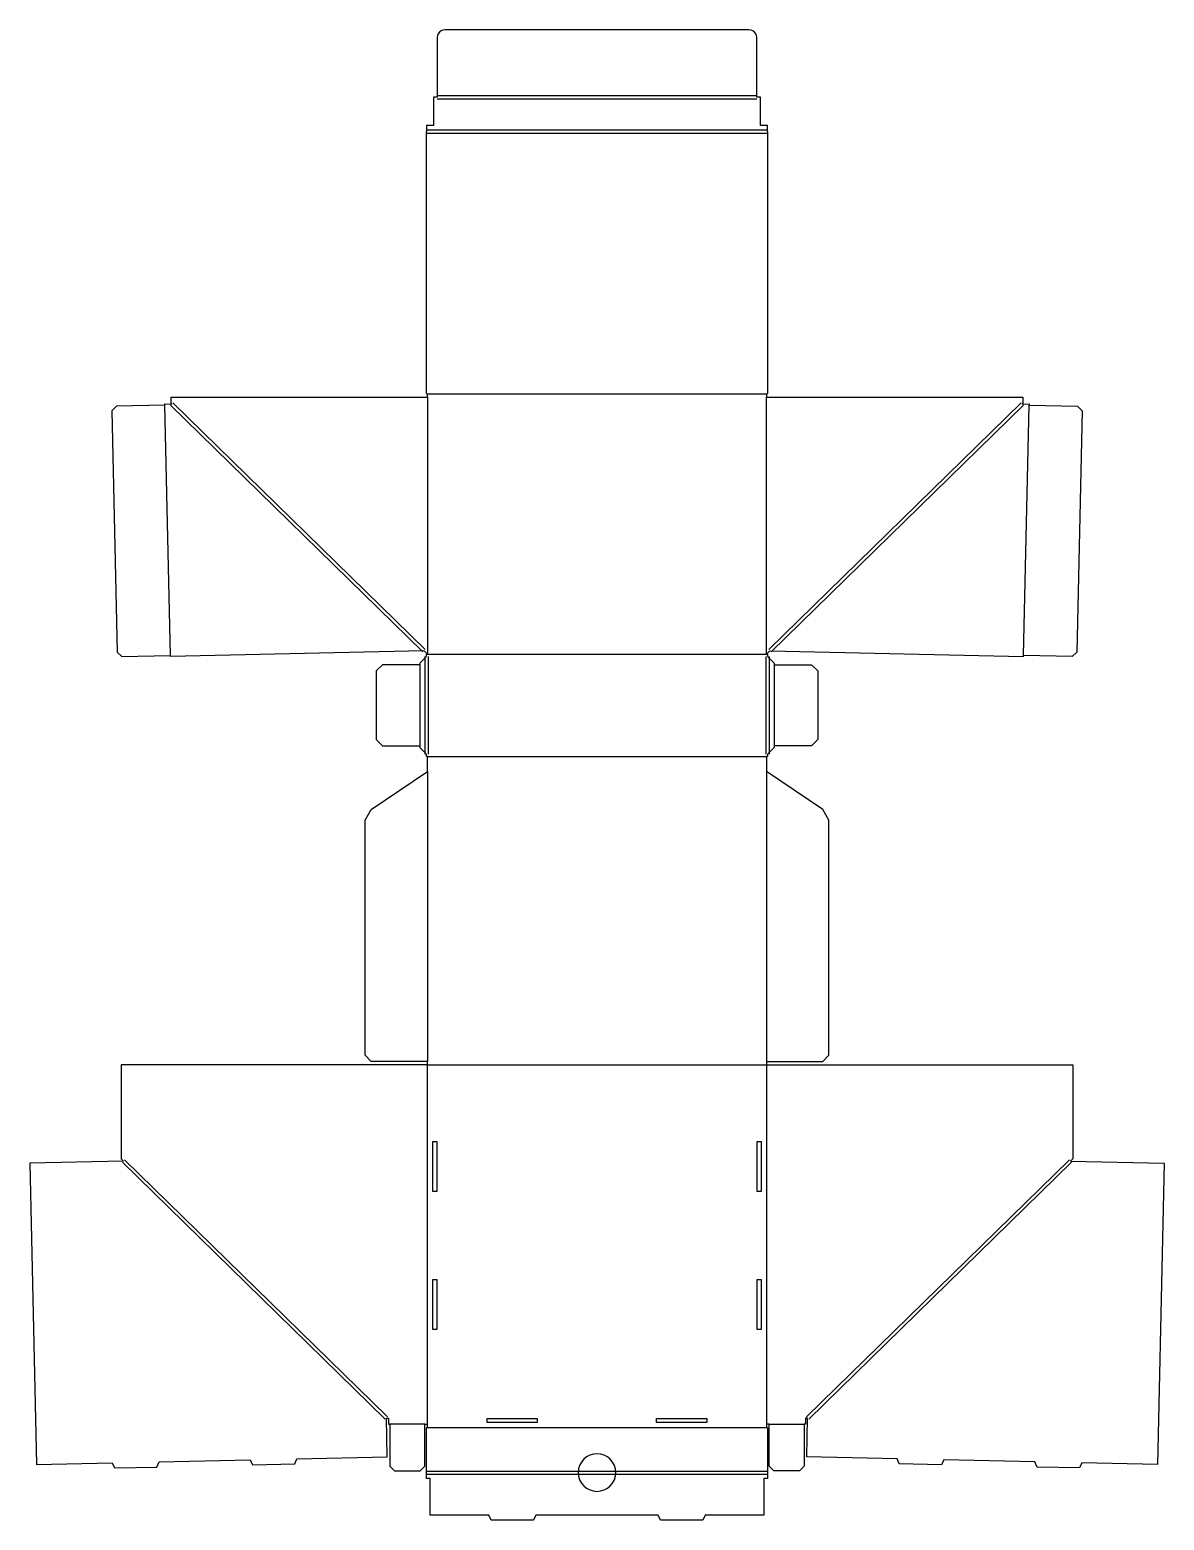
# Model space of a CAD drawing. Header units: millimetres. Extents: x 0 to 725, y 0 to 954.
import ezdxf

# ---------------------------------------------------------------- set-up
doc = ezdxf.new("R2010")
doc.units = ezdxf.units.MM
doc.layers.add('CREASE', color=5, linetype='CONTINUOUS')
doc.layers.add('CUT', color=1, linetype='CONTINUOUS')

msp = doc.modelspace()

# ---------------------------------------------------------------- linework, layer by layer
at = {"layer": 'CREASE'}
for p, q in [((260.53, 911.62), (464.95, 911.62)), ((260.53, 909.62), (464.95, 909.62)), ((253.66, 889.62), (471.81, 889.62)), ((253.66, 887.62), (471.81, 887.62)), ((253.66, 720.86), (471.81, 720.86)), ((254.41, 718.57), (254.41, 554.13)), ((471.07, 554.13), (471.07, 718.57)), ((89.94, 553.29), (86.41, 713.61)), ((90.0307, 713.5251), (251.4207, 555.6551)), ((91.4293, 714.9549), (252.8193, 557.0849)), ((634.0507, 714.9549), (472.6607, 557.0849)), ((635.4493, 713.5251), (474.0593, 555.6551)), ((635.54, 553.29), (639.07, 713.61)), ((254.41, 554.13), (471.07, 554.13)), ((249.46, 547.43), (249.46, 495.48)), ((252.66, 552.63), (252.66, 490.28)), ((254.66, 552.63), (254.66, 490.28)), ((470.82, 552.63), (470.82, 490.28)), ((472.82, 552.63), (472.82, 490.28)), ((476.02, 547.43), (476.02, 495.48)), ((254.41, 488.78), (471.07, 488.78)), ((254.41, 479.08), (254.41, 293.57)), ((471.07, 479.08), (471.07, 293.57)), ((254.41, 61.5), (254.41, 291.28)), ((254.41, 291.28), (471.07, 291.28)), ((471.07, 291.28), (471.07, 61.5)), ((59.2107, 229.0951), (227.3607, 64.6151)), ((60.6093, 230.5249), (228.7593, 66.0449)), ((664.8707, 230.5249), (496.7207, 66.0449)), ((666.2693, 229.0951), (498.1193, 64.6151)), ((252.67, 61.5), (230.28, 61.5)), ((253.66, 59.21), (471.81, 59.21)), ((472.81, 61.5), (495.2, 61.5)), ((253.66, 31.46), (471.81, 31.46)), ((253.66, 29.46), (471.81, 29.46))]:
    msp.add_line(p, q, dxfattribs=at)
at = {"layer": 'CUT'}
for p, q in [((265.53, 953.7), (264.2359, 953.53)), ((459.95, 953.7), (265.53, 953.7)), ((461.2441, 953.53), (459.95, 953.7)), ((260.7004, 949.99), (260.53, 948.7)), ((260.53, 948.7), (260.53, 910.7)), ((261.1999, 951.2), (260.7004, 949.99)), ((261.9945, 952.24), (261.1999, 951.2)), ((263.03, 953.03), (261.9945, 952.24)), ((264.2359, 953.53), (263.03, 953.03)), ((462.45, 953.03), (461.2441, 953.53)), ((463.4855, 952.24), (462.45, 953.03)), ((464.2801, 951.2), (463.4855, 952.24)), ((464.7796, 949.99), (464.2801, 951.2)), ((464.95, 948.7), (464.7796, 949.99)), ((464.95, 910.7), (464.95, 948.7)), ((260.53, 910.62), (258.24, 910.62)), ((258.24, 910.62), (258.24, 892.45)), ((467.24, 910.62), (464.95, 910.62)), ((467.24, 892.45), (467.24, 910.62)), ((258.24, 892.45), (253.66, 892.45)), ((253.66, 892.45), (253.66, 888.7)), ((253.66, 720.94), (253.66, 888.54)), ((471.81, 892.45), (467.24, 892.45)), ((471.81, 888.7), (471.81, 892.45)), ((471.81, 888.54), (471.81, 720.94)), ((90.47, 714.74), (90.47, 718.57)), ((90.47, 718.57), (254.33, 718.57)), ((254.41, 718.57), (254.41, 720.78)), ((471.07, 720.78), (471.07, 718.57)), ((471.15, 718.57), (635.01, 718.57)), ((635.01, 718.57), (635.01, 714.74)), ((55.42, 712.92), (52.49, 709.87)), ((52.49, 709.87), (55.88, 555.54)), ((86.33, 713.6082), (55.42, 712.92)), ((86.4171, 713.6102), (86.4, 714.39)), ((86.4, 714.39), (90.73, 714.24)), ((90.73, 714.24), (90.47, 714.74)), ((635.01, 714.74), (634.75, 714.24)), ((634.75, 714.24), (639.08, 714.39)), ((639.08, 714.39), (639.0629, 713.6102)), ((639.15, 713.6082), (670.06, 712.92)), ((672.99, 709.87), (669.6, 555.54)), ((670.06, 712.92), (672.99, 709.87)), ((55.88, 555.54), (58.95, 552.61)), ((58.95, 552.61), (89.86, 553.2882)), ((89.95, 552.78), (89.9388, 553.29)), ((252.0081, 556.3675), (89.95, 552.78)), ((252.12, 556.37), (254.33, 554.2083)), ((253.66, 552.63), (253.66, 554.13)), ((253.66, 554.13), (254.33, 554.13)), ((473.36, 556.37), (471.15, 554.2083)), ((471.15, 554.13), (471.82, 554.13)), ((471.82, 554.13), (471.82, 552.63)), ((473.4719, 556.3675), (635.53, 552.78)), ((635.53, 552.78), (635.5412, 553.29)), ((666.53, 552.61), (635.62, 553.2882)), ((669.6, 555.54), (666.53, 552.61)), ((225.46, 547.43), (221.46, 543.43)), ((249.38, 547.43), (225.46, 547.43)), ((253.58, 552.55), (249.46, 548.43)), ((249.46, 548.43), (249.46, 547.43)), ((471.9, 552.55), (476.02, 548.43)), ((476.02, 548.43), (476.02, 547.43)), ((476.1, 547.43), (500.02, 547.43)), ((500.02, 547.43), (504.02, 543.43)), ((221.46, 543.43), (221.46, 499.48)), ((504.02, 543.43), (504.02, 499.48)), ((221.46, 499.48), (225.46, 495.48)), ((504.02, 499.48), (500.02, 495.48)), ((225.46, 495.48), (249.38, 495.48)), ((249.46, 495.48), (249.46, 494.48)), ((249.46, 494.48), (253.58, 490.36)), ((253.66, 488.78), (253.66, 490.28)), ((254.41, 488.78), (253.66, 488.78)), ((254.41, 479.08), (254.41, 488.7)), ((471.82, 488.78), (471.07, 488.78)), ((471.07, 488.7), (471.07, 479.08)), ((471.82, 490.28), (471.82, 488.78)), ((476.02, 494.48), (471.9, 490.36)), ((476.02, 495.48), (476.02, 494.48)), ((500.02, 495.48), (476.1, 495.48)), ((218.41, 454.82), (254.33, 479.0261)), ((507.07, 454.82), (471.15, 479.0261)), ((214.41, 448), (218.41, 454.82)), ((511.07, 448), (507.07, 454.82)), ((214.41, 297.57), (214.41, 448)), ((511.07, 297.57), (511.07, 448)), ((218.41, 293.57), (214.41, 297.57)), ((507.07, 293.57), (511.07, 297.57)), ((254.33, 291.28), (58.41, 291.28)), ((58.41, 291.28), (58.41, 231.28)), ((254.33, 293.57), (218.41, 293.57)), ((254.41, 291.36), (254.41, 293.57)), ((471.07, 293.57), (471.07, 291.36)), ((471.15, 293.57), (507.07, 293.57)), ((471.15, 291.28), (667.07, 291.28)), ((667.07, 291.28), (667.07, 231.28)), ((257.74, 242.3), (260.24, 242.3)), ((257.74, 210.31), (257.74, 242.3)), ((260.24, 242.3), (260.24, 210.31)), ((465.24, 242.3), (467.74, 242.3)), ((465.24, 210.31), (465.24, 242.3)), ((467.74, 242.3), (467.74, 210.31)), ((59.91, 229.81), (0, 228.49)), ((58.41, 231.28), (59.9114, 229.8114)), ((667.07, 231.28), (665.5686, 229.8114)), ((665.57, 229.81), (725.48, 228.49)), ((0, 228.49), (4.23, 35.6)), ((725.48, 228.49), (721.25, 35.6)), ((260.24, 210.31), (257.74, 210.31)), ((467.74, 210.31), (465.24, 210.31)), ((257.74, 154.12), (260.24, 154.12)), ((257.74, 122.12), (257.74, 154.12)), ((260.24, 154.12), (260.24, 122.12)), ((465.24, 154.12), (467.74, 154.12)), ((465.24, 122.12), (465.24, 154.12)), ((467.74, 154.12), (467.74, 122.12)), ((260.24, 122.12), (257.74, 122.12)), ((467.74, 122.12), (465.24, 122.12)), ((228.59, 40.52), (228.06, 65.33)), ((228.06, 65.33), (229.49, 65.33)), ((229.49, 65.33), (229.49, 61.5)), ((229.49, 61.5), (230.28, 61.5)), ((230.28, 61.42), (230.28, 34.5)), ((252.67, 61.5), (254.33, 61.5)), ((252.67, 34.5), (252.67, 61.42)), ((253.66, 30.54), (253.66, 59.13)), ((254.41, 59.29), (254.41, 61.5)), ((292.57, 65.04), (324.57, 65.04)), ((292.57, 62.54), (292.57, 65.04)), ((324.57, 62.54), (292.57, 62.54)), ((324.57, 65.04), (324.57, 62.54)), ((400.9, 65.04), (432.9, 65.04)), ((400.9, 62.54), (400.9, 65.04)), ((432.9, 62.54), (400.9, 62.54)), ((432.9, 65.04), (432.9, 62.54)), ((471.07, 61.5), (471.07, 59.29)), ((472.81, 61.5), (471.15, 61.5)), ((471.81, 59.13), (471.81, 30.54)), ((472.81, 34.5), (472.81, 61.42)), ((495.99, 61.5), (495.2, 61.5)), ((495.2, 61.42), (495.2, 34.5)), ((497.42, 65.33), (495.99, 65.33)), ((495.99, 65.33), (495.99, 61.5)), ((496.89, 40.52), (497.42, 65.33)), ((82.66, 37.32), (140.83, 38.59)), ((140.83, 38.59), (142.4, 35.38)), ((169.39, 35.97), (170.82, 39.26)), ((170.82, 39.26), (228.59, 40.52)), ((354.2547, 38.9453), (352.7624, 37.1268)), ((356.0732, 40.4376), (354.2547, 38.9453)), ((358.1478, 41.5466), (356.0732, 40.4376)), ((360.3989, 42.2294), (358.1478, 41.5466)), ((362.74, 42.46), (360.3989, 42.2294)), ((365.0811, 42.2294), (362.74, 42.46)), ((367.3322, 41.5466), (365.0811, 42.2294)), ((369.4068, 40.4376), (367.3322, 41.5466)), ((371.2253, 38.9453), (369.4068, 40.4376)), ((372.7176, 37.1268), (371.2253, 38.9453)), ((554.66, 39.26), (496.89, 40.52)), ((556.09, 35.97), (554.66, 39.26)), ((584.65, 38.59), (583.08, 35.38)), ((642.82, 37.32), (584.65, 38.59)), ((4.23, 35.6), (52.65, 36.66)), ((52.65, 36.66), (54.23, 33.44)), ((54.23, 33.44), (81.23, 34.03)), ((81.23, 34.03), (82.66, 37.32)), ((142.4, 35.38), (169.39, 35.97)), ((230.28, 34.5), (233.28, 31.5)), ((233.28, 31.5), (249.67, 31.5)), ((249.67, 31.5), (252.67, 34.5)), ((253.66, 26.63), (253.66, 30.38)), ((350.9706, 32.8011), (350.7479, 30.54)), ((350.7479, 30.38), (350.9706, 28.1189)), ((351.6534, 35.0522), (350.9706, 32.8011)), ((352.7624, 37.1268), (351.6534, 35.0522)), ((373.8266, 35.0522), (372.7176, 37.1268)), ((374.5094, 32.8011), (373.8266, 35.0522)), ((374.7321, 30.54), (374.5094, 32.8011)), ((374.5094, 28.1189), (374.7321, 30.38)), ((471.81, 30.38), (471.81, 26.63)), ((475.81, 31.5), (472.81, 34.5)), ((492.2, 31.5), (475.81, 31.5)), ((495.2, 34.5), (492.2, 31.5)), ((583.08, 35.38), (556.09, 35.97)), ((644.25, 34.03), (642.82, 37.32)), ((671.25, 33.44), (644.25, 34.03)), ((672.83, 36.66), (671.25, 33.44)), ((721.25, 35.6), (672.83, 36.66)), ((255.95, 26.63), (253.66, 26.63)), ((255.95, 3.25), (255.95, 26.63)), ((350.9706, 28.1189), (351.6534, 25.8678)), ((351.6534, 25.8678), (352.7624, 23.7932)), ((352.7624, 23.7932), (354.2547, 21.9747)), ((354.2547, 21.9747), (356.0732, 20.4824)), ((356.0732, 20.4824), (358.1478, 19.3734)), ((358.1478, 19.3734), (360.3989, 18.6906)), ((365.0811, 18.6906), (367.3322, 19.3734)), ((367.3322, 19.3734), (369.4068, 20.4824)), ((369.4068, 20.4824), (371.2253, 21.9747)), ((371.2253, 21.9747), (372.7176, 23.7932)), ((372.7176, 23.7932), (373.8266, 25.8678)), ((373.8266, 25.8678), (374.5094, 28.1189)), ((471.81, 26.63), (469.53, 26.63)), ((469.53, 26.63), (469.53, 3.25)), ((360.3989, 18.6906), (362.74, 18.46)), ((362.74, 18.46), (365.0811, 18.6906)), ((293.57, 3.25), (255.95, 3.25)), ((295.07, 0), (293.57, 3.25)), ((322.07, 0), (295.07, 0)), ((323.57, 3.25), (322.07, 0)), ((401.9, 3.25), (323.57, 3.25)), ((403.4, 0), (401.9, 3.25)), ((430.4, 0), (403.4, 0)), ((431.9, 3.25), (430.4, 0)), ((469.53, 3.25), (431.9, 3.25))]:
    msp.add_line(p, q, dxfattribs=at)

doc.saveas('drawing.dxf')
